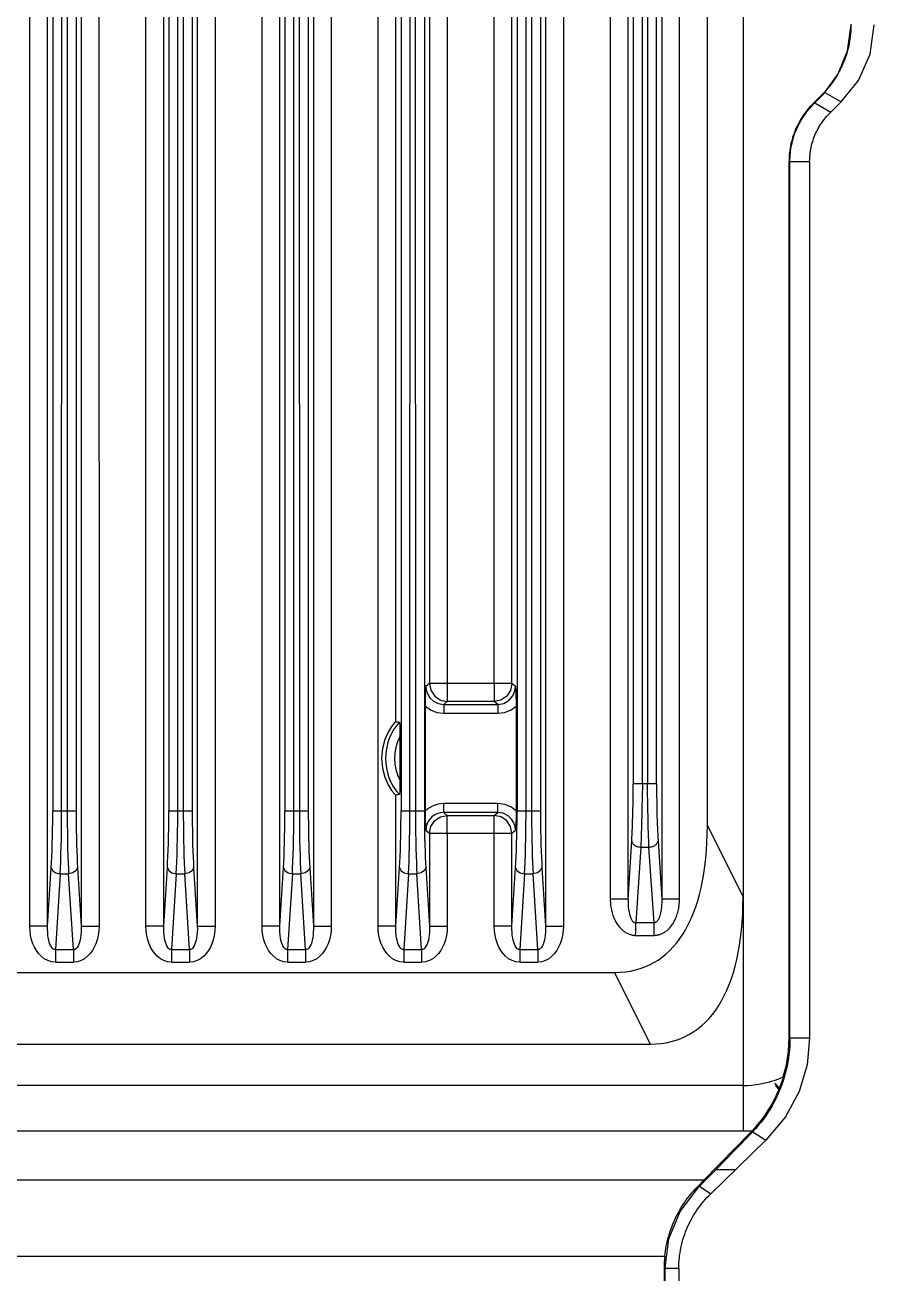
# Model space of a CAD drawing. Header units: millimetres. Extents: x -3132 to 28633, y 682 to 5849.
# Drawn here: x -743.4 to -695.8, y 2109.2 to 2179.1 of the extents above; entities that cross this region are included whole.
import ezdxf

# ---------------------------------------------------------------- set-up
doc = ezdxf.new("R2010")
doc.units = ezdxf.units.MM

msp = doc.modelspace()

# ---------------------------------------------------------------- linework, layer by layer
at = {"linetype": 'Continuous'}
for p, q in [((-703.17, 2354.378), (-703.17, 2117.202)), ((-707.729, 2343.949), (-707.729, 2130.167)), ((-706.735, 2130.167), (-706.735, 2343.949)), ((-705.17, 2134.298), (-705.17, 2339.817)), ((-708.531, 2337.487), (-708.531, 2136.629)), ((-708.017, 2136.629), (-708.017, 2337.487)), ((-709.324, 2225.35), (-709.324, 2136.629)), ((-708.81, 2136.629), (-708.81, 2225.35)), ((-710.606, 2225.109), (-710.606, 2130.167)), ((-709.612, 2130.167), (-709.612, 2225.106)), ((-743.107, 2128.67), (-743.106, 2223.299)), ((-742.112, 2128.667), (-742.112, 2223.28)), ((-740.229, 2223.299), (-740.229, 2128.667)), ((-739.235, 2223.299), (-739.234, 2128.67)), ((-736.607, 2128.67), (-736.606, 2223.299)), ((-735.612, 2128.667), (-735.612, 2223.28)), ((-733.729, 2223.299), (-733.729, 2128.667)), ((-732.735, 2223.299), (-732.734, 2128.67)), ((-730.107, 2128.67), (-730.106, 2223.299)), ((-729.112, 2128.667), (-729.112, 2223.28)), ((-727.229, 2223.299), (-727.229, 2128.667)), ((-726.235, 2223.299), (-726.234, 2128.67)), ((-723.607, 2128.67), (-723.606, 2223.299)), ((-722.612, 2140.114), (-722.612, 2223.28)), ((-720.729, 2223.299), (-720.729, 2142.248)), ((-719.735, 2223.299), (-719.735, 2141.249)), ((-717.106, 2142.248), (-717.106, 2223.299)), ((-716.112, 2142.248), (-716.112, 2223.28)), ((-714.229, 2223.299), (-714.229, 2128.667)), ((-713.235, 2223.299), (-713.234, 2128.67)), ((-741.824, 2218.614), (-741.824, 2135.129)), ((-741.325, 2135.129), (-741.31, 2218.614)), ((-741.031, 2218.614), (-741.016, 2135.129)), ((-740.517, 2218.731), (-740.517, 2135.129)), ((-735.324, 2218.614), (-735.324, 2135.129)), ((-734.825, 2135.129), (-734.81, 2218.614)), ((-734.531, 2218.614), (-734.516, 2135.129)), ((-734.017, 2218.731), (-734.017, 2135.129)), ((-728.824, 2218.614), (-728.824, 2135.129)), ((-728.325, 2135.129), (-728.31, 2218.614)), ((-728.031, 2218.614), (-728.016, 2135.129)), ((-727.517, 2218.731), (-727.517, 2135.129)), ((-722.324, 2218.614), (-722.324, 2135.129)), ((-721.825, 2135.129), (-721.81, 2218.614)), ((-721.531, 2218.614), (-721.516, 2135.129)), ((-721.017, 2218.731), (-721.017, 2135.129)), ((-715.824, 2218.614), (-715.824, 2135.129)), ((-715.325, 2135.129), (-715.31, 2218.614)), ((-715.031, 2218.614), (-715.016, 2135.129)), ((-714.517, 2218.731), (-714.517, 2135.129)), ((-699.205, 2174.716), (-698.658, 2175.28)), ((-698.712, 2175.27), (-698.658, 2175.28)), ((-698.597, 2175.343), (-697.677, 2174.816)), ((-699.205, 2174.716), (-699.279, 2174.695)), ((-699.161, 2174.764), (-698.266, 2174.245)), ((-697.677, 2174.816), (-698.266, 2174.245)), ((-700.598, 2171.487), (-699.444, 2171.487)), ((-700.598, 2122.402), (-700.598, 2171.487)), ((-700.549, 2122.402), (-700.549, 2171.487)), ((-699.444, 2171.487), (-699.444, 2122.402)), ((-720.729, 2142.248), (-720.929, 2142.081)), ((-719.735, 2142.248), (-720.729, 2142.248)), ((-717.106, 2142.248), (-719.735, 2142.248)), ((-716.74, 2142.248), (-717.106, 2142.248)), ((-716.112, 2142.248), (-716.74, 2142.248)), ((-715.912, 2142.081), (-716.112, 2142.248)), ((-720.958, 2135.124), (-720.958, 2140.991)), ((-719.731, 2141.249), (-719.93, 2141.083)), ((-719.93, 2141.083), (-716.911, 2141.083)), ((-719.93, 2141.083), (-719.93, 2140.583)), ((-717.11, 2141.249), (-719.731, 2141.249)), ((-717.11, 2141.341), (-717.106, 2141.249)), ((-716.911, 2141.083), (-717.11, 2141.249)), ((-716.911, 2141.083), (-716.911, 2140.583)), ((-715.883, 2140.991), (-715.883, 2135.124)), ((-719.93, 2140.583), (-716.911, 2140.583)), ((-722.383, 2139.276), (-722.383, 2136.84)), ((-708.017, 2136.629), (-709.324, 2136.629)), ((-708.81, 2136.629), (-708.825, 2135.847)), ((-708.521, 2136.107), (-708.531, 2136.629)), ((-722.612, 2128.667), (-722.612, 2136.002)), ((-708.511, 2135.59), (-708.521, 2136.107)), ((-716.911, 2135.532), (-719.93, 2135.532)), ((-719.93, 2135.033), (-719.93, 2135.532)), ((-716.911, 2135.033), (-716.911, 2135.532)), ((-708.5, 2135.084), (-708.511, 2135.59)), ((-741.824, 2135.129), (-740.517, 2135.129)), ((-735.324, 2135.129), (-734.017, 2135.129)), ((-728.824, 2135.129), (-727.517, 2135.129)), ((-722.324, 2135.129), (-721.017, 2135.129)), ((-716.911, 2135.033), (-719.93, 2135.033)), ((-719.93, 2135.033), (-719.731, 2134.866)), ((-719.731, 2134.775), (-719.735, 2134.866)), ((-719.731, 2134.866), (-717.11, 2134.866)), ((-717.11, 2134.866), (-716.911, 2135.033)), ((-717.106, 2133.868), (-717.106, 2134.866)), ((-715.824, 2135.129), (-714.517, 2135.129)), ((-720.929, 2134.035), (-720.729, 2133.868)), ((-720.729, 2133.868), (-720.101, 2133.868)), ((-720.729, 2133.868), (-720.729, 2128.667)), ((-720.101, 2133.868), (-719.735, 2133.868)), ((-719.735, 2133.868), (-717.106, 2133.868)), ((-719.735, 2133.868), (-719.734, 2128.67)), ((-717.107, 2128.67), (-717.106, 2133.868)), ((-717.106, 2133.868), (-716.112, 2133.868)), ((-716.112, 2133.868), (-715.912, 2134.035)), ((-716.112, 2128.667), (-716.112, 2133.868)), ((-705.17, 2134.298), (-703.17, 2130.287)), ((-709.612, 2130.167), (-709.407, 2133.447)), ((-708.897, 2133.093), (-709.173, 2128.849)), ((-708.897, 2133.093), (-708.444, 2133.093)), ((-708.157, 2128.849), (-708.444, 2133.093)), ((-707.934, 2133.447), (-707.729, 2130.167)), ((-742.112, 2128.667), (-741.907, 2131.947)), ((-740.434, 2131.947), (-740.229, 2128.667)), ((-735.612, 2128.667), (-735.407, 2131.947)), ((-733.934, 2131.947), (-733.729, 2128.667)), ((-729.112, 2128.667), (-728.907, 2131.947)), ((-727.434, 2131.947), (-727.229, 2128.667)), ((-722.612, 2128.667), (-722.407, 2131.947)), ((-720.934, 2131.947), (-720.729, 2128.667)), ((-716.112, 2128.667), (-715.907, 2131.947)), ((-714.434, 2131.947), (-714.229, 2128.667)), ((-741.408, 2131.593), (-741.673, 2127.351)), ((-741.408, 2131.593), (-740.933, 2131.593)), ((-740.668, 2127.351), (-740.933, 2131.593)), ((-734.908, 2131.593), (-735.173, 2127.351)), ((-734.908, 2131.593), (-734.433, 2131.593)), ((-734.168, 2127.351), (-734.433, 2131.593)), ((-728.408, 2131.593), (-728.673, 2127.351)), ((-728.408, 2131.593), (-727.933, 2131.593)), ((-727.668, 2127.351), (-727.933, 2131.593)), ((-721.908, 2131.593), (-722.173, 2127.351)), ((-721.908, 2131.593), (-721.433, 2131.593)), ((-721.168, 2127.351), (-721.433, 2131.593)), ((-715.408, 2131.593), (-715.673, 2127.351)), ((-715.408, 2131.593), (-714.933, 2131.593)), ((-714.668, 2127.351), (-714.933, 2131.593)), ((-709.612, 2130.167), (-710.606, 2130.167)), ((-706.735, 2130.167), (-707.729, 2130.167)), ((-742.112, 2128.67), (-743.106, 2128.67)), ((-740.229, 2128.67), (-739.235, 2128.67)), ((-735.612, 2128.67), (-736.606, 2128.67)), ((-733.729, 2128.67), (-732.735, 2128.67)), ((-729.112, 2128.67), (-730.106, 2128.67)), ((-727.229, 2128.67), (-726.235, 2128.67)), ((-722.612, 2128.67), (-723.606, 2128.67)), ((-720.729, 2128.67), (-719.735, 2128.67)), ((-716.112, 2128.67), (-717.106, 2128.67)), ((-714.229, 2128.67), (-713.235, 2128.67)), ((-708.157, 2128.849), (-709.173, 2128.849)), ((-708.168, 2128.595), (-708.168, 2128.146)), ((-709.206, 2128.147), (-708.168, 2128.146)), ((-741.673, 2127.351), (-740.668, 2127.351)), ((-741.673, 2127.351), (-741.673, 2126.644)), ((-740.668, 2127.351), (-740.668, 2126.644)), ((-735.173, 2127.351), (-734.168, 2127.351)), ((-735.173, 2127.351), (-735.173, 2126.644)), ((-734.168, 2127.351), (-734.168, 2126.644)), ((-728.673, 2127.351), (-727.668, 2127.351)), ((-728.673, 2127.351), (-728.673, 2126.644)), ((-727.668, 2127.351), (-727.668, 2126.644)), ((-722.173, 2127.351), (-721.168, 2127.351)), ((-722.173, 2127.351), (-722.173, 2126.644)), ((-721.168, 2127.351), (-721.168, 2126.644)), ((-715.673, 2127.351), (-714.668, 2127.351)), ((-715.673, 2127.351), (-715.673, 2126.644)), ((-714.668, 2127.351), (-714.668, 2126.644)), ((-771.978, 2126.069), (-710.363, 2126.069)), ((-741.673, 2126.644), (-740.668, 2126.644)), ((-735.173, 2126.644), (-734.168, 2126.644)), ((-728.673, 2126.644), (-727.668, 2126.644)), ((-722.173, 2126.644), (-721.168, 2126.644)), ((-715.673, 2126.644), (-714.668, 2126.644)), ((-708.363, 2122.058), (-710.363, 2126.069)), ((-773.978, 2122.058), (-708.363, 2122.058)), ((-700.598, 2122.402), (-699.444, 2122.402)), ((-703.17, 2119.737), (-779.17, 2119.737)), ((-701.177, 2119.509), (-701.14, 2119.598)), ((-779.17, 2117.202), (-703.17, 2117.202)), ((-702.767, 2117.098), (-705.371, 2114.432)), ((-702.669, 2117.2), (-702.767, 2117.098)), ((-702.767, 2117.098), (-702.719, 2117.051)), ((-702.63, 2117.142), (-701.891, 2116.675)), ((-701.891, 2116.675), (-704.985, 2113.675)), ((-705.648, 2114.062), (-704.687, 2115.041)), ((-704.687, 2115.041), (-703.576, 2115.041)), ((-705.371, 2114.432), (-776.97, 2114.432)), ((-705.731, 2114.064), (-705.371, 2114.432)), ((-705.648, 2114.062), (-705.731, 2114.064)), ((-705.609, 2114.102), (-704.985, 2113.675)), ((-774.784, 2110.186), (-707.557, 2110.186)), ((-707.593, 2109.503), (-706.768, 2109.503)), ((-707.593, 2109.503), (-707.593, 2063.074)), ((-707.554, 2109.503), (-707.541, 2101.067)), ((-706.768, 2109.503), (-706.768, 2103.243))]:
    msp.add_line(p, q, dxfattribs=at)
for points in [[(-697.134, 2179.165), (-697.134, 2179.03), (-697.138, 2178.895), (-697.146, 2178.761), (-697.156, 2178.626), (-697.17, 2178.492), (-697.188, 2178.358), (-697.208, 2178.224), (-697.232, 2178.09), (-697.26, 2177.957), (-697.29, 2177.824), (-697.324, 2177.691), (-697.362, 2177.559), (-697.402, 2177.428), (-697.447, 2177.297), (-697.494, 2177.167), (-697.546, 2177.038), (-697.6, 2176.909), (-697.658, 2176.782), (-697.72, 2176.656), (-697.784, 2176.531), (-697.853, 2176.407), (-697.924, 2176.285), (-697.999, 2176.164), (-698.077, 2176.045), (-698.159, 2175.928), (-698.244, 2175.813), (-698.331, 2175.7), (-698.422, 2175.589), (-698.516, 2175.48), (-698.613, 2175.374), (-698.712, 2175.27)], [(-698.658, 2175.28), (-697.841, 2176.391), (-697.317, 2177.683), (-697.127, 2179.129)], [(-697.677, 2174.816), (-696.713, 2176.023), (-696.065, 2177.487), (-695.84, 2179.129)], [(-699.279, 2174.695), (-699.363, 2174.608), (-699.445, 2174.518), (-699.525, 2174.426), (-699.602, 2174.332), (-699.677, 2174.235), (-699.749, 2174.137), (-699.818, 2174.037), (-699.885, 2173.934), (-699.95, 2173.83), (-700.011, 2173.725), (-700.07, 2173.617), (-700.126, 2173.508), (-700.179, 2173.397), (-700.229, 2173.285), (-700.275, 2173.171), (-700.319, 2173.057), (-700.36, 2172.941), (-700.398, 2172.823), (-700.432, 2172.705), (-700.464, 2172.586), (-700.492, 2172.466), (-700.517, 2172.345), (-700.538, 2172.224), (-700.557, 2172.102), (-700.572, 2171.979), (-700.583, 2171.857), (-700.592, 2171.734), (-700.597, 2171.61), (-700.598, 2171.487)], [(-700.549, 2171.487), (-700.547, 2171.603), (-700.543, 2171.719), (-700.535, 2171.835), (-700.525, 2171.95), (-700.512, 2172.065), (-700.496, 2172.179), (-700.477, 2172.292), (-700.455, 2172.404), (-700.431, 2172.515), (-700.404, 2172.625), (-700.374, 2172.735), (-700.341, 2172.844), (-700.306, 2172.954), (-700.267, 2173.063), (-700.225, 2173.173), (-700.18, 2173.281), (-700.133, 2173.387), (-700.083, 2173.491), (-700.032, 2173.592), (-699.978, 2173.692), (-699.922, 2173.79), (-699.863, 2173.888), (-699.801, 2173.985), (-699.736, 2174.083), (-699.666, 2174.18), (-699.594, 2174.276), (-699.518, 2174.37), (-699.441, 2174.462), (-699.362, 2174.551), (-699.283, 2174.635), (-699.205, 2174.715)], [(-699.444, 2171.487), (-699.443, 2171.588), (-699.439, 2171.687), (-699.433, 2171.785), (-699.424, 2171.883), (-699.412, 2171.98), (-699.398, 2172.077), (-699.381, 2172.174), (-699.362, 2172.272), (-699.339, 2172.371), (-699.314, 2172.47), (-699.286, 2172.569), (-699.256, 2172.667), (-699.223, 2172.764), (-699.187, 2172.859), (-699.15, 2172.952), (-699.11, 2173.044), (-699.067, 2173.136), (-699.022, 2173.226), (-698.974, 2173.317), (-698.923, 2173.407), (-698.869, 2173.496), (-698.811, 2173.586), (-698.751, 2173.674), (-698.687, 2173.762), (-698.621, 2173.848), (-698.553, 2173.933), (-698.483, 2174.016), (-698.412, 2174.095), (-698.339, 2174.172), (-698.266, 2174.245)], [(-720.729, 2142.248), (-720.655, 2141.872), (-720.439, 2141.546), (-720.115, 2141.327), (-719.731, 2141.25)], [(-717.106, 2142.248), (-717.11, 2141.883), (-717.11, 2141.341)], [(-716.112, 2142.248), (-716.189, 2141.867), (-716.406, 2141.543), (-716.729, 2141.326), (-717.11, 2141.25)], [(-720.958, 2140.991), (-720.955, 2141.347), (-720.944, 2141.713), (-720.929, 2142.081)], [(-720.929, 2142.081), (-720.909, 2141.881), (-720.841, 2141.669), (-720.712, 2141.458), (-720.511, 2141.267), (-720.239, 2141.131), (-719.93, 2141.083)], [(-716.911, 2141.083), (-716.574, 2141.14), (-716.269, 2141.314), (-716.057, 2141.561), (-715.944, 2141.827), (-715.912, 2142.081)], [(-715.912, 2142.081), (-715.9, 2141.805), (-715.891, 2141.531), (-715.885, 2141.258), (-715.883, 2140.991)], [(-720.958, 2140.991), (-720.667, 2140.777), (-720.318, 2140.634), (-719.93, 2140.583)], [(-716.911, 2140.583), (-716.539, 2140.63), (-716.189, 2140.768), (-715.883, 2140.991)], [(-722.612, 2140.114), (-722.686, 2140.05), (-722.851, 2139.848), (-723.045, 2139.536), (-723.229, 2139.119), (-723.361, 2138.618), (-723.411, 2138.063), (-723.363, 2137.507), (-723.23, 2137.001), (-723.046, 2136.581), (-722.851, 2136.268), (-722.686, 2136.066), (-722.612, 2136.002)], [(-722.612, 2140.114), (-722.545, 2140.106), (-722.479, 2140.098), (-722.412, 2140.089)], [(-722.412, 2140.089), (-722.402, 2140.046), (-722.393, 2139.924), (-722.387, 2139.743), (-722.384, 2139.523), (-722.383, 2139.276)], [(-722.383, 2136.84), (-722.384, 2136.593), (-722.387, 2136.373), (-722.393, 2136.192), (-722.402, 2136.07), (-722.412, 2136.027)], [(-709.407, 2133.447), (-709.397, 2133.617), (-709.387, 2133.795), (-709.378, 2133.982), (-709.37, 2134.177), (-709.362, 2134.378), (-709.355, 2134.585), (-709.349, 2134.798), (-709.343, 2135.016), (-709.338, 2135.238), (-709.334, 2135.464), (-709.331, 2135.694), (-709.328, 2135.926), (-709.326, 2136.16), (-709.325, 2136.394), (-709.324, 2136.629)], [(-708.017, 2136.629), (-708.016, 2136.394), (-708.015, 2136.159), (-708.013, 2135.926), (-708.01, 2135.694), (-708.007, 2135.464), (-708.003, 2135.238), (-707.998, 2135.016), (-707.992, 2134.798), (-707.986, 2134.585), (-707.979, 2134.378), (-707.971, 2134.177), (-707.963, 2133.982), (-707.954, 2133.795), (-707.944, 2133.617), (-707.934, 2133.447)], [(-722.412, 2136.027), (-722.479, 2136.018), (-722.545, 2136.009), (-722.612, 2136.002)], [(-719.93, 2135.532), (-720.251, 2135.498), (-720.531, 2135.407), (-720.766, 2135.278), (-720.958, 2135.124)], [(-715.883, 2135.124), (-716.17, 2135.337), (-716.516, 2135.48), (-716.911, 2135.532)], [(-708.825, 2135.847), (-708.835, 2135.335), (-708.84, 2135.084), (-708.846, 2134.837), (-708.852, 2134.595), (-708.857, 2134.358), (-708.863, 2134.128), (-708.87, 2133.905), (-708.876, 2133.689), (-708.883, 2133.482), (-708.89, 2133.283), (-708.897, 2133.093)], [(-741.907, 2131.947), (-741.891, 2132.232), (-741.875, 2132.559), (-741.861, 2132.921), (-741.849, 2133.307), (-741.839, 2133.704), (-741.832, 2134.101), (-741.827, 2134.479), (-741.825, 2134.825), (-741.824, 2135.129)], [(-741.408, 2131.593), (-741.391, 2131.91), (-741.376, 2132.274), (-741.362, 2132.675), (-741.35, 2133.104), (-741.34, 2133.546), (-741.333, 2133.986), (-741.328, 2134.407), (-741.326, 2134.791), (-741.325, 2135.129)], [(-741.016, 2135.129), (-741.015, 2134.765), (-741.012, 2134.357), (-741.007, 2133.914), (-740.999, 2133.459), (-740.989, 2133.017), (-740.977, 2132.6), (-740.963, 2132.218), (-740.948, 2131.881), (-740.933, 2131.593)], [(-740.517, 2135.129), (-740.516, 2134.802), (-740.513, 2134.434), (-740.508, 2134.035), (-740.5, 2133.626), (-740.49, 2133.228), (-740.478, 2132.853), (-740.464, 2132.509), (-740.449, 2132.206), (-740.434, 2131.947)], [(-735.407, 2131.947), (-735.391, 2132.232), (-735.375, 2132.559), (-735.361, 2132.921), (-735.349, 2133.307), (-735.339, 2133.704), (-735.332, 2134.101), (-735.327, 2134.479), (-735.325, 2134.825), (-735.324, 2135.129)], [(-734.908, 2131.593), (-734.891, 2131.91), (-734.876, 2132.274), (-734.862, 2132.675), (-734.85, 2133.104), (-734.84, 2133.546), (-734.833, 2133.986), (-734.828, 2134.407), (-734.826, 2134.791), (-734.825, 2135.129)], [(-734.516, 2135.129), (-734.515, 2134.765), (-734.512, 2134.357), (-734.507, 2133.914), (-734.499, 2133.459), (-734.489, 2133.017), (-734.477, 2132.6), (-734.463, 2132.218), (-734.448, 2131.881), (-734.433, 2131.593)], [(-734.017, 2135.129), (-734.016, 2134.802), (-734.013, 2134.434), (-734.008, 2134.035), (-734, 2133.626), (-733.99, 2133.228), (-733.978, 2132.853), (-733.964, 2132.509), (-733.949, 2132.206), (-733.934, 2131.947)], [(-728.907, 2131.947), (-728.891, 2132.232), (-728.875, 2132.559), (-728.861, 2132.921), (-728.849, 2133.307), (-728.839, 2133.704), (-728.832, 2134.101), (-728.827, 2134.479), (-728.825, 2134.825), (-728.824, 2135.129)], [(-728.408, 2131.593), (-728.391, 2131.91), (-728.376, 2132.274), (-728.362, 2132.675), (-728.35, 2133.104), (-728.34, 2133.546), (-728.333, 2133.986), (-728.328, 2134.407), (-728.326, 2134.791), (-728.325, 2135.129)], [(-728.016, 2135.129), (-728.015, 2134.765), (-728.012, 2134.357), (-728.007, 2133.914), (-727.999, 2133.459), (-727.989, 2133.017), (-727.977, 2132.6), (-727.963, 2132.218), (-727.948, 2131.881), (-727.933, 2131.593)], [(-727.517, 2135.129), (-727.516, 2134.802), (-727.513, 2134.434), (-727.508, 2134.035), (-727.5, 2133.626), (-727.49, 2133.228), (-727.478, 2132.853), (-727.464, 2132.509), (-727.449, 2132.206), (-727.434, 2131.947)], [(-722.407, 2131.947), (-722.391, 2132.232), (-722.375, 2132.559), (-722.361, 2132.921), (-722.349, 2133.307), (-722.339, 2133.704), (-722.332, 2134.101), (-722.327, 2134.479), (-722.325, 2134.825), (-722.324, 2135.129)], [(-721.908, 2131.593), (-721.891, 2131.91), (-721.876, 2132.274), (-721.862, 2132.675), (-721.85, 2133.104), (-721.84, 2133.546), (-721.833, 2133.986), (-721.828, 2134.407), (-721.826, 2134.791), (-721.825, 2135.129)], [(-721.516, 2135.129), (-721.515, 2134.765), (-721.512, 2134.357), (-721.507, 2133.914), (-721.499, 2133.459), (-721.489, 2133.017), (-721.477, 2132.6), (-721.463, 2132.218), (-721.448, 2131.881), (-721.433, 2131.593)], [(-721.017, 2135.129), (-721.016, 2134.802), (-721.013, 2134.434), (-721.008, 2134.035), (-721, 2133.626), (-720.99, 2133.228), (-720.978, 2132.853), (-720.964, 2132.509), (-720.949, 2132.206), (-720.934, 2131.947)], [(-720.929, 2134.035), (-720.941, 2134.31), (-720.95, 2134.584), (-720.956, 2134.858), (-720.958, 2135.124)], [(-719.93, 2135.033), (-720.137, 2135.012), (-720.319, 2134.955), (-720.473, 2134.874), (-720.6, 2134.777), (-720.701, 2134.671), (-720.78, 2134.562), (-720.838, 2134.453), (-720.88, 2134.347), (-720.908, 2134.243), (-720.924, 2134.14), (-720.929, 2134.035)], [(-720.729, 2133.868), (-720.652, 2134.249), (-720.435, 2134.573), (-720.112, 2134.789), (-719.731, 2134.866)], [(-719.735, 2133.868), (-719.731, 2134.232), (-719.731, 2134.775)], [(-716.112, 2133.868), (-716.186, 2134.243), (-716.402, 2134.57), (-716.726, 2134.788), (-717.11, 2134.866)], [(-715.912, 2134.035), (-715.932, 2134.235), (-716, 2134.447), (-716.13, 2134.66), (-716.332, 2134.85), (-716.599, 2134.984), (-716.911, 2135.033)], [(-715.883, 2135.124), (-715.886, 2134.769), (-715.897, 2134.403), (-715.912, 2134.035)], [(-715.907, 2131.947), (-715.891, 2132.232), (-715.875, 2132.559), (-715.861, 2132.921), (-715.849, 2133.307), (-715.839, 2133.704), (-715.832, 2134.101), (-715.827, 2134.479), (-715.825, 2134.825), (-715.824, 2135.129)], [(-715.408, 2131.593), (-715.391, 2131.91), (-715.376, 2132.274), (-715.362, 2132.675), (-715.35, 2133.104), (-715.34, 2133.546), (-715.333, 2133.986), (-715.328, 2134.407), (-715.326, 2134.791), (-715.325, 2135.129)], [(-715.016, 2135.129), (-715.015, 2134.765), (-715.012, 2134.357), (-715.007, 2133.914), (-714.999, 2133.459), (-714.989, 2133.017), (-714.977, 2132.6), (-714.963, 2132.218), (-714.948, 2131.881), (-714.933, 2131.593)], [(-714.517, 2135.129), (-714.516, 2134.802), (-714.513, 2134.434), (-714.508, 2134.035), (-714.5, 2133.626), (-714.49, 2133.228), (-714.478, 2132.853), (-714.464, 2132.509), (-714.449, 2132.206), (-714.434, 2131.947)], [(-708.444, 2133.093), (-708.451, 2133.283), (-708.458, 2133.482), (-708.465, 2133.689), (-708.471, 2133.905), (-708.478, 2134.128), (-708.484, 2134.358), (-708.489, 2134.595), (-708.495, 2134.837), (-708.5, 2135.084)], [(-709.407, 2133.447), (-709.403, 2133.415), (-709.395, 2133.383), (-709.382, 2133.351), (-709.366, 2133.321), (-709.346, 2133.291), (-709.323, 2133.263), (-709.296, 2133.236), (-709.265, 2133.211), (-709.232, 2133.188), (-709.196, 2133.167), (-709.158, 2133.149), (-709.118, 2133.133), (-709.076, 2133.119), (-709.032, 2133.108), (-708.988, 2133.1), (-708.942, 2133.095), (-708.897, 2133.093)], [(-708.444, 2133.093), (-708.399, 2133.095), (-708.353, 2133.1), (-708.309, 2133.108), (-708.265, 2133.119), (-708.223, 2133.133), (-708.183, 2133.149), (-708.145, 2133.167), (-708.109, 2133.188), (-708.076, 2133.211), (-708.045, 2133.236), (-708.018, 2133.263), (-707.995, 2133.291), (-707.975, 2133.321), (-707.959, 2133.351), (-707.946, 2133.383), (-707.938, 2133.415), (-707.934, 2133.447)], [(-741.907, 2131.947), (-741.833, 2131.775), (-741.651, 2131.646), (-741.408, 2131.593)], [(-740.434, 2131.947), (-740.508, 2131.775), (-740.69, 2131.646), (-740.933, 2131.593)], [(-735.407, 2131.947), (-735.333, 2131.775), (-735.151, 2131.646), (-734.908, 2131.593)], [(-733.934, 2131.947), (-734.008, 2131.775), (-734.19, 2131.646), (-734.433, 2131.593)], [(-728.907, 2131.947), (-728.833, 2131.775), (-728.651, 2131.646), (-728.408, 2131.593)], [(-727.434, 2131.947), (-727.508, 2131.775), (-727.69, 2131.646), (-727.933, 2131.593)], [(-722.407, 2131.947), (-722.333, 2131.775), (-722.151, 2131.646), (-721.908, 2131.593)], [(-720.934, 2131.947), (-721.008, 2131.775), (-721.19, 2131.646), (-721.433, 2131.593)], [(-715.907, 2131.947), (-715.833, 2131.775), (-715.651, 2131.646), (-715.408, 2131.593)], [(-714.434, 2131.947), (-714.508, 2131.775), (-714.69, 2131.646), (-714.933, 2131.593)], [(-710.606, 2130.167), (-710.605, 2130.081), (-710.601, 2129.995), (-710.595, 2129.91), (-710.586, 2129.824), (-710.575, 2129.74), (-710.561, 2129.656), (-710.545, 2129.574), (-710.526, 2129.493), (-710.505, 2129.413), (-710.483, 2129.336), (-710.458, 2129.261), (-710.431, 2129.189), (-710.403, 2129.119), (-710.374, 2129.052), (-710.343, 2128.988), (-710.311, 2128.927), (-710.278, 2128.868), (-710.244, 2128.812), (-710.209, 2128.759), (-710.173, 2128.709), (-710.137, 2128.661), (-710.1, 2128.616), (-710.062, 2128.573), (-710.024, 2128.532), (-709.986, 2128.494), (-709.947, 2128.459), (-709.908, 2128.425), (-709.87, 2128.394), (-709.831, 2128.366), (-709.791, 2128.339), (-709.751, 2128.314), (-709.711, 2128.291), (-709.67, 2128.269), (-709.629, 2128.25), (-709.587, 2128.231), (-709.545, 2128.215), (-709.503, 2128.2), (-709.46, 2128.188), (-709.418, 2128.177), (-709.376, 2128.167), (-709.333, 2128.16), (-709.291, 2128.154), (-709.249, 2128.149), (-709.206, 2128.147)], [(-709.612, 2130.167), (-709.614, 2130.006), (-709.61, 2129.862), (-709.601, 2129.735), (-709.589, 2129.622), (-709.574, 2129.521), (-709.558, 2129.431), (-709.54, 2129.351), (-709.521, 2129.28), (-709.501, 2129.217), (-709.481, 2129.161), (-709.461, 2129.112), (-709.441, 2129.069), (-709.42, 2129.031), (-709.401, 2128.999), (-709.381, 2128.97), (-709.362, 2128.946), (-709.343, 2128.926), (-709.326, 2128.909), (-709.309, 2128.895), (-709.293, 2128.884), (-709.278, 2128.875), (-709.262, 2128.868), (-709.244, 2128.862), (-709.223, 2128.856), (-709.199, 2128.852), (-709.173, 2128.849)], [(-708.168, 2128.146), (-708.126, 2128.147), (-708.083, 2128.15), (-708.041, 2128.154), (-707.999, 2128.161), (-707.957, 2128.169), (-707.914, 2128.178), (-707.872, 2128.189), (-707.83, 2128.202), (-707.788, 2128.217), (-707.747, 2128.234), (-707.705, 2128.252), (-707.665, 2128.272), (-707.624, 2128.293), (-707.585, 2128.316), (-707.545, 2128.341), (-707.506, 2128.368), (-707.467, 2128.398), (-707.428, 2128.429), (-707.389, 2128.463), (-707.35, 2128.499), (-707.312, 2128.537), (-707.274, 2128.578), (-707.237, 2128.621), (-707.2, 2128.667), (-707.164, 2128.715), (-707.128, 2128.766), (-707.093, 2128.819), (-707.059, 2128.876), (-707.026, 2128.935), (-706.994, 2128.997), (-706.963, 2129.062), (-706.934, 2129.129), (-706.906, 2129.199), (-706.879, 2129.272), (-706.855, 2129.347), (-706.832, 2129.424), (-706.812, 2129.503), (-706.793, 2129.583), (-706.778, 2129.665), (-706.764, 2129.748), (-706.753, 2129.831), (-706.745, 2129.915), (-706.739, 2129.999), (-706.736, 2130.083), (-706.735, 2130.167)], [(-707.729, 2130.167), (-707.727, 2130.001), (-707.732, 2129.853), (-707.741, 2129.722), (-707.754, 2129.606), (-707.77, 2129.502), (-707.788, 2129.41), (-707.807, 2129.328), (-707.827, 2129.256), (-707.848, 2129.192), (-707.87, 2129.135), (-707.892, 2129.086), (-707.914, 2129.043), (-707.936, 2129.006), (-707.957, 2128.974), (-707.979, 2128.947), (-707.999, 2128.924), (-708.019, 2128.906), (-708.038, 2128.891), (-708.056, 2128.879), (-708.073, 2128.87), (-708.089, 2128.863), (-708.103, 2128.858), (-708.116, 2128.854), (-708.128, 2128.852), (-708.139, 2128.851), (-708.148, 2128.85), (-708.157, 2128.849)], [(-741.673, 2126.644), (-741.896, 2126.667), (-742.107, 2126.736), (-742.299, 2126.841), (-742.468, 2126.975), (-742.614, 2127.129), (-742.738, 2127.299), (-742.842, 2127.482), (-742.931, 2127.681), (-743.005, 2127.902), (-743.061, 2128.145), (-743.097, 2128.402), (-743.107, 2128.67)], [(-741.673, 2127.351), (-741.747, 2127.362), (-741.816, 2127.403), (-741.878, 2127.469), (-741.932, 2127.554), (-741.978, 2127.654), (-742.016, 2127.763), (-742.047, 2127.882), (-742.072, 2128.013), (-742.093, 2128.158), (-742.107, 2128.318), (-742.113, 2128.488), (-742.112, 2128.67)], [(-740.229, 2128.67), (-740.228, 2128.488), (-740.234, 2128.318), (-740.248, 2128.158), (-740.269, 2128.013), (-740.294, 2127.882), (-740.325, 2127.763), (-740.363, 2127.654), (-740.409, 2127.554), (-740.463, 2127.469), (-740.525, 2127.403), (-740.594, 2127.362), (-740.668, 2127.351)], [(-739.234, 2128.67), (-739.244, 2128.402), (-739.28, 2128.144), (-739.336, 2127.902), (-739.41, 2127.681), (-739.499, 2127.482), (-739.603, 2127.299), (-739.727, 2127.129), (-739.873, 2126.975), (-740.042, 2126.841), (-740.234, 2126.736), (-740.445, 2126.667), (-740.668, 2126.644)], [(-735.173, 2126.644), (-735.396, 2126.667), (-735.607, 2126.736), (-735.799, 2126.841), (-735.968, 2126.975), (-736.114, 2127.129), (-736.238, 2127.299), (-736.342, 2127.482), (-736.431, 2127.681), (-736.505, 2127.902), (-736.561, 2128.145), (-736.597, 2128.402), (-736.607, 2128.67)], [(-735.173, 2127.351), (-735.247, 2127.362), (-735.316, 2127.403), (-735.378, 2127.469), (-735.432, 2127.554), (-735.478, 2127.654), (-735.516, 2127.763), (-735.547, 2127.882), (-735.572, 2128.013), (-735.593, 2128.158), (-735.607, 2128.318), (-735.613, 2128.488), (-735.612, 2128.67)], [(-733.729, 2128.67), (-733.728, 2128.488), (-733.734, 2128.318), (-733.748, 2128.158), (-733.769, 2128.013), (-733.794, 2127.882), (-733.825, 2127.763), (-733.863, 2127.654), (-733.909, 2127.554), (-733.963, 2127.469), (-734.025, 2127.403), (-734.094, 2127.362), (-734.168, 2127.351)], [(-732.734, 2128.67), (-732.744, 2128.402), (-732.78, 2128.144), (-732.836, 2127.902), (-732.91, 2127.681), (-732.999, 2127.482), (-733.103, 2127.299), (-733.227, 2127.129), (-733.373, 2126.975), (-733.542, 2126.841), (-733.734, 2126.736), (-733.945, 2126.667), (-734.168, 2126.644)], [(-728.673, 2126.644), (-728.896, 2126.667), (-729.107, 2126.736), (-729.299, 2126.841), (-729.468, 2126.975), (-729.614, 2127.129), (-729.738, 2127.299), (-729.842, 2127.482), (-729.931, 2127.681), (-730.005, 2127.902), (-730.061, 2128.145), (-730.097, 2128.402), (-730.107, 2128.67)], [(-728.673, 2127.351), (-728.747, 2127.362), (-728.816, 2127.403), (-728.878, 2127.469), (-728.932, 2127.554), (-728.978, 2127.654), (-729.016, 2127.763), (-729.047, 2127.882), (-729.072, 2128.013), (-729.093, 2128.158), (-729.107, 2128.318), (-729.113, 2128.488), (-729.112, 2128.67)], [(-727.229, 2128.67), (-727.228, 2128.488), (-727.234, 2128.318), (-727.248, 2128.158), (-727.269, 2128.013), (-727.294, 2127.882), (-727.325, 2127.763), (-727.363, 2127.654), (-727.409, 2127.554), (-727.463, 2127.469), (-727.525, 2127.403), (-727.594, 2127.362), (-727.668, 2127.351)], [(-726.234, 2128.67), (-726.244, 2128.402), (-726.28, 2128.144), (-726.336, 2127.902), (-726.41, 2127.681), (-726.499, 2127.482), (-726.603, 2127.299), (-726.727, 2127.129), (-726.873, 2126.975), (-727.042, 2126.841), (-727.234, 2126.736), (-727.445, 2126.667), (-727.668, 2126.644)], [(-722.173, 2126.644), (-722.396, 2126.667), (-722.607, 2126.736), (-722.799, 2126.841), (-722.968, 2126.975), (-723.114, 2127.129), (-723.238, 2127.299), (-723.342, 2127.482), (-723.431, 2127.681), (-723.505, 2127.902), (-723.561, 2128.145), (-723.597, 2128.402), (-723.607, 2128.67)], [(-722.173, 2127.351), (-722.247, 2127.362), (-722.316, 2127.403), (-722.378, 2127.469), (-722.432, 2127.554), (-722.478, 2127.654), (-722.516, 2127.763), (-722.547, 2127.882), (-722.572, 2128.013), (-722.593, 2128.158), (-722.607, 2128.318), (-722.613, 2128.488), (-722.612, 2128.67)], [(-720.729, 2128.67), (-720.728, 2128.488), (-720.734, 2128.318), (-720.748, 2128.158), (-720.769, 2128.013), (-720.794, 2127.882), (-720.825, 2127.763), (-720.863, 2127.654), (-720.909, 2127.554), (-720.963, 2127.469), (-721.025, 2127.403), (-721.094, 2127.362), (-721.168, 2127.351)], [(-719.734, 2128.67), (-719.744, 2128.402), (-719.78, 2128.144), (-719.836, 2127.902), (-719.91, 2127.681), (-719.999, 2127.482), (-720.103, 2127.299), (-720.227, 2127.129), (-720.373, 2126.975), (-720.542, 2126.841), (-720.734, 2126.736), (-720.945, 2126.667), (-721.168, 2126.644)], [(-715.673, 2126.644), (-715.896, 2126.667), (-716.107, 2126.736), (-716.299, 2126.841), (-716.468, 2126.975), (-716.614, 2127.129), (-716.738, 2127.299), (-716.842, 2127.482), (-716.931, 2127.681), (-717.005, 2127.902), (-717.061, 2128.145), (-717.097, 2128.402), (-717.107, 2128.67)], [(-715.673, 2127.351), (-715.747, 2127.362), (-715.816, 2127.403), (-715.878, 2127.469), (-715.932, 2127.554), (-715.978, 2127.654), (-716.016, 2127.763), (-716.047, 2127.882), (-716.072, 2128.013), (-716.093, 2128.158), (-716.107, 2128.318), (-716.113, 2128.488), (-716.112, 2128.67)], [(-714.229, 2128.67), (-714.228, 2128.488), (-714.234, 2128.318), (-714.248, 2128.158), (-714.269, 2128.013), (-714.294, 2127.882), (-714.325, 2127.763), (-714.363, 2127.654), (-714.409, 2127.554), (-714.463, 2127.469), (-714.525, 2127.403), (-714.594, 2127.362), (-714.668, 2127.351)], [(-713.234, 2128.67), (-713.244, 2128.402), (-713.28, 2128.144), (-713.336, 2127.902), (-713.41, 2127.681), (-713.499, 2127.482), (-713.603, 2127.299), (-713.727, 2127.129), (-713.873, 2126.975), (-714.042, 2126.841), (-714.234, 2126.736), (-714.445, 2126.667), (-714.668, 2126.644)], [(-709.206, 2128.147), (-709.194, 2128.204), (-709.184, 2128.266), (-709.177, 2128.332), (-709.173, 2128.399), (-709.173, 2128.849)], [(-708.157, 2128.849), (-708.161, 2128.793), (-708.165, 2128.731), (-708.167, 2128.665), (-708.168, 2128.595)], [(-700.549, 2122.402), (-700.552, 2122.176), (-700.562, 2121.95), (-700.579, 2121.724), (-700.602, 2121.498), (-700.632, 2121.273), (-700.669, 2121.048), (-700.712, 2120.824), (-700.761, 2120.606), (-700.813, 2120.404), (-700.87, 2120.2), (-700.934, 2119.997), (-701.004, 2119.795), (-701.08, 2119.593), (-701.161, 2119.393), (-701.249, 2119.195), (-701.342, 2118.999), (-701.442, 2118.804), (-701.548, 2118.611), (-701.66, 2118.42), (-701.779, 2118.23), (-701.905, 2118.042), (-702.037, 2117.856), (-702.176, 2117.672), (-702.322, 2117.492), (-702.468, 2117.321), (-702.719, 2117.051)], [(-699.444, 2122.402), (-699.587, 2120.903), (-700.039, 2119.405), (-700.798, 2117.982), (-701.891, 2116.675)], [(-700.921, 2120.224), (-700.749, 2120.903), (-700.637, 2121.641), (-700.598, 2122.402)], [(-703.17, 2119.737), (-702.93, 2119.743), (-702.686, 2119.76), (-702.439, 2119.789), (-702.189, 2119.83), (-701.938, 2119.884), (-701.684, 2119.95), (-701.43, 2120.028), (-701.176, 2120.12), (-700.921, 2120.224)], [(-701.14, 2119.598), (-701.264, 2119.742), (-701.393, 2119.877)], [(-701.393, 2119.877), (-701.315, 2119.686), (-701.177, 2119.509)], [(-700.921, 2120.224), (-700.969, 2120.073), (-701.021, 2119.917), (-701.078, 2119.759), (-701.154, 2119.565)], [(-701.177, 2119.509), (-701.257, 2119.324), (-701.342, 2119.138), (-701.433, 2118.954), (-701.53, 2118.771), (-701.633, 2118.589), (-701.742, 2118.408), (-701.856, 2118.228), (-701.977, 2118.051), (-702.104, 2117.875), (-702.236, 2117.702), (-702.374, 2117.532), (-702.518, 2117.365), (-702.668, 2117.201)], [(-702.719, 2117.051), (-703.654, 2116.095), (-704.687, 2115.041)], [(-703.17, 2117.202), (-703.002, 2117.198), (-702.834, 2117.197), (-702.669, 2117.2)], [(-707.557, 2110.186), (-707.54, 2110.326), (-707.521, 2110.467), (-707.498, 2110.607), (-707.472, 2110.747), (-707.443, 2110.887), (-707.411, 2111.026), (-707.376, 2111.166), (-707.337, 2111.305), (-707.296, 2111.444), (-707.251, 2111.583), (-707.202, 2111.721), (-707.151, 2111.859), (-707.096, 2111.996), (-707.037, 2112.133), (-706.975, 2112.27), (-706.91, 2112.406), (-706.841, 2112.541), (-706.768, 2112.675), (-706.692, 2112.808), (-706.612, 2112.94), (-706.528, 2113.072), (-706.441, 2113.202), (-706.35, 2113.33), (-706.256, 2113.457), (-706.158, 2113.583), (-706.056, 2113.706), (-705.951, 2113.828), (-705.843, 2113.947), (-705.731, 2114.064)], [(-707.542, 2109.503), (-707.328, 2111.147), (-706.695, 2112.693), (-705.648, 2114.061)], [(-706.768, 2109.503), (-706.766, 2109.654), (-706.76, 2109.801), (-706.751, 2109.944), (-706.739, 2110.086), (-706.723, 2110.227), (-706.703, 2110.369), (-706.679, 2110.512), (-706.651, 2110.658), (-706.618, 2110.807), (-706.58, 2110.957), (-706.538, 2111.108), (-706.492, 2111.258), (-706.442, 2111.406), (-706.39, 2111.549), (-706.335, 2111.686), (-706.278, 2111.821), (-706.218, 2111.954), (-706.152, 2112.089), (-706.082, 2112.224), (-706.007, 2112.36), (-705.928, 2112.494), (-705.845, 2112.627), (-705.759, 2112.756), (-705.67, 2112.883), (-705.579, 2113.005), (-705.486, 2113.124), (-705.391, 2113.24), (-705.294, 2113.352), (-705.194, 2113.462), (-705.091, 2113.57), (-704.985, 2113.675)]]:
    msp.add_lwpolyline(points, dxfattribs=at)
for centre, radius, start, end in [((-720.17, 2138.058), 3.025, 137.82935, 222.17065), ((-720.17, 2138.058), 2.526, 151.15654, 208.84346), ((-701.17, 2109.503), 6.423, 173.89949, 180.00016)]:
    msp.add_arc(centre, radius, start, end, dxfattribs=at)
for centre, major_axis, ratio, start_param, end_param in [((-703.17, 2171.546), (15.51, 15.529), 0.024678, -1.341979, -1.304021), ((-719.313, 2148.481), (-10.95, 21.963), 0.407475, -3.342024, -2.45641), ((-717.313, 2144.469), (-10.95, 21.963), 0.407475, -3.342024, -2.45641)]:
    msp.add_ellipse(centre, major_axis=major_axis, ratio=ratio, start_param=start_param, end_param=end_param, dxfattribs=at)

doc.saveas('drawing.dxf')
